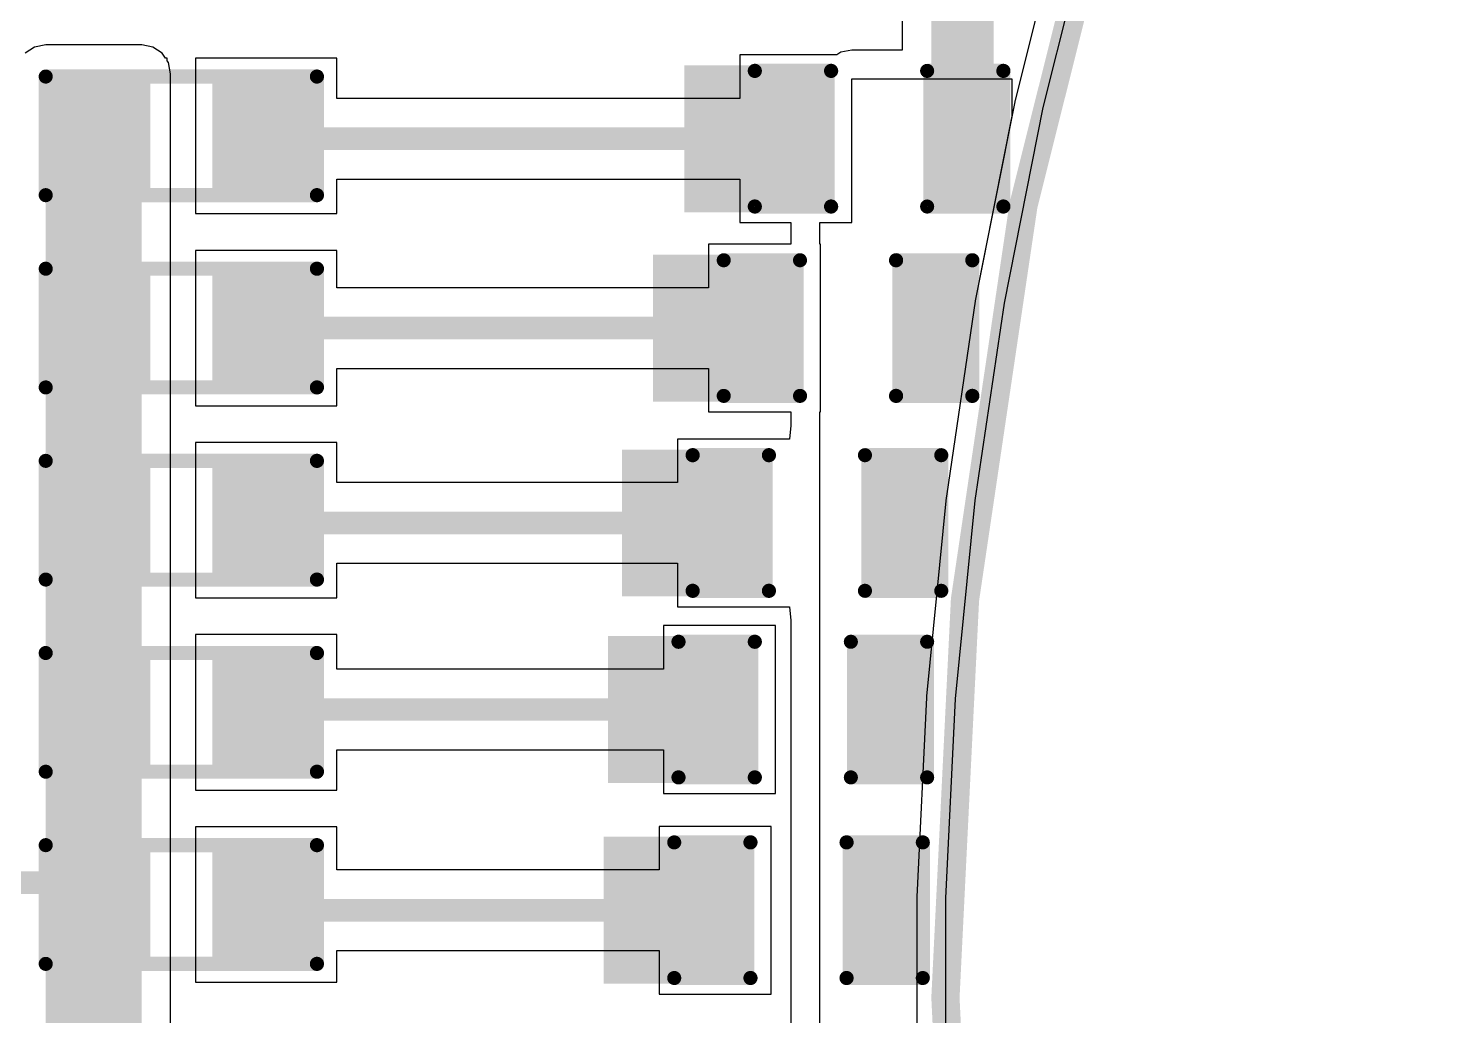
# Model space of a CAD drawing. Header units: inches. Extents: x -89 to 406, y -87 to 102.
# Drawn here: x -44.76 to -31.94, y -0.16 to 8.71 of the extents above; entities that cross this region are included whole.
import ezdxf

# ---------------------------------------------------------------- set-up
doc = ezdxf.new("R2010")
doc.units = ezdxf.units.IN
for name, color, linetype in [('Board_Outline', 56, 'Continuous'), ('Bottom Layer', 5, 'Continuous'), ('Multi-Layer', 9, 'Continuous'), ('Top Layer', 1, 'Continuous'), ('Top Overlay', 2, 'Continuous'), ('Top Paste', 8, 'Continuous'), ('Top Solder', 216, 'Continuous')]:
    doc.layers.add(name, color=color, linetype=linetype)

msp = doc.modelspace()

# ---------------------------------------------------------------- hatches: boundary and pattern name
at = {"layer": 'Top Layer'}
for points in [[(-44.602, -8.306), (-43.739, -8.306), (-43.739, 8.306), (-44.602, 8.306)], [(-37.609, 7.222), (-38.109, 7.222), (-38.109, 8.222), (-37.609, 8.222)], [(-36.109, 7.222), (-36.609, 7.222), (-36.609, 8.222), (-36.109, 8.222)], [(-43.764, 8.191), (-43.764, 7.302), (-44.526, 7.302), (-44.526, 8.191)], [(-42.24, 8.191), (-42.24, 7.302), (-43.002, 7.302), (-43.002, 8.191)], [(-43.764, 6.464), (-43.764, 5.575), (-44.526, 5.575), (-44.526, 6.464)], [(-42.24, 6.464), (-42.24, 5.575), (-43.002, 5.575), (-43.002, 6.464)], [(-37.889, 5.52), (-38.389, 5.52), (-38.389, 6.52), (-37.889, 6.52)], [(-36.389, 5.52), (-36.889, 5.52), (-36.889, 6.52), (-36.389, 6.52)], [(-38.168, 3.767), (-38.668, 3.767), (-38.668, 4.767), (-38.168, 4.767)], [(-36.668, 3.767), (-37.168, 3.767), (-37.168, 4.767), (-36.668, 4.767)], [(-43.764, 4.737), (-43.764, 3.848), (-44.526, 3.848), (-44.526, 4.737)], [(-42.24, 4.737), (-42.24, 3.848), (-43.002, 3.848), (-43.002, 4.737)], [(-38.295, 2.091), (-38.795, 2.091), (-38.795, 3.091), (-38.295, 3.091)], [(-36.795, 2.091), (-37.295, 2.091), (-37.295, 3.091), (-36.795, 3.091)], [(-43.764, 3.01), (-43.764, 2.121), (-44.526, 2.121), (-44.526, 3.01)], [(-42.24, 3.01), (-42.24, 2.121), (-43.002, 2.121), (-43.002, 3.01)], [(-43.764, 1.283), (-43.764, 0.394), (-44.526, 0.394), (-44.526, 1.283)], [(-42.24, 1.283), (-42.24, 0.394), (-43.002, 0.394), (-43.002, 1.283)], [(-38.334, 0.287), (-38.834, 0.287), (-38.834, 1.287), (-38.334, 1.287)], [(-36.834, 0.287), (-37.334, 0.287), (-37.334, 1.287), (-36.834, 1.287)]]:
    msp.add_hatch(color=1, dxfattribs=at).paths.add_polyline_path(points)
at = {"layer": 'Top Overlay'}
for points in [[(-38.227, 8.382), (-38.862, 8.382), (-38.862, 7.061), (-38.227, 7.061)], [(-38.506, 6.68), (-39.141, 6.68), (-39.141, 5.359), (-38.506, 5.359)], [(-38.786, 4.928), (-39.421, 4.928), (-39.421, 3.607), (-38.786, 3.607)], [(-38.913, 3.251), (-39.548, 3.251), (-39.548, 1.93), (-38.913, 1.93)], [(-38.952, 1.448), (-39.587, 1.448), (-39.587, 0.127), (-38.952, 0.127)]]:
    msp.add_hatch(color=2, dxfattribs=at).paths.add_polyline_path(points)
at = {"layer": 'Top Paste'}
for points in [[(-37.609, 7.222), (-38.109, 7.222), (-38.109, 8.222), (-37.609, 8.222)], [(-36.109, 7.222), (-36.609, 7.222), (-36.609, 8.222), (-36.109, 8.222)], [(-43.764, 8.191), (-43.764, 7.302), (-44.526, 7.302), (-44.526, 8.191)], [(-42.24, 8.191), (-42.24, 7.302), (-43.002, 7.302), (-43.002, 8.191)], [(-43.764, 6.464), (-43.764, 5.575), (-44.526, 5.575), (-44.526, 6.464)], [(-42.24, 6.464), (-42.24, 5.575), (-43.002, 5.575), (-43.002, 6.464)], [(-37.889, 5.52), (-38.389, 5.52), (-38.389, 6.52), (-37.889, 6.52)], [(-36.389, 5.52), (-36.889, 5.52), (-36.889, 6.52), (-36.389, 6.52)], [(-38.168, 3.767), (-38.668, 3.767), (-38.668, 4.767), (-38.168, 4.767)], [(-36.668, 3.767), (-37.168, 3.767), (-37.168, 4.767), (-36.668, 4.767)], [(-43.764, 4.737), (-43.764, 3.848), (-44.526, 3.848), (-44.526, 4.737)], [(-42.24, 4.737), (-42.24, 3.848), (-43.002, 3.848), (-43.002, 4.737)], [(-38.295, 2.091), (-38.795, 2.091), (-38.795, 3.091), (-38.295, 3.091)], [(-36.795, 2.091), (-37.295, 2.091), (-37.295, 3.091), (-36.795, 3.091)], [(-43.764, 3.01), (-43.764, 2.121), (-44.526, 2.121), (-44.526, 3.01)], [(-42.24, 3.01), (-42.24, 2.121), (-43.002, 2.121), (-43.002, 3.01)], [(-43.764, 1.283), (-43.764, 0.394), (-44.526, 0.394), (-44.526, 1.283)], [(-42.24, 1.283), (-42.24, 0.394), (-43.002, 0.394), (-43.002, 1.283)], [(-38.334, 0.287), (-38.834, 0.287), (-38.834, 1.287), (-38.334, 1.287)], [(-36.834, 0.287), (-37.334, 0.287), (-37.334, 1.287), (-36.834, 1.287)]]:
    msp.add_hatch(color=8, dxfattribs=at).paths.add_polyline_path(points)
at = {"layer": 'Top Solder'}
for points in [[(-43.663, 8.293), (-43.663, 7.201), (-44.628, 7.201), (-44.628, 8.293)], [(-42.139, 8.293), (-42.139, 7.201), (-43.104, 7.201), (-43.104, 8.293)], [(-37.508, 7.12), (-38.211, 7.12), (-38.211, 8.323), (-37.508, 8.323)], [(-36.008, 7.12), (-36.711, 7.12), (-36.711, 8.323), (-36.008, 8.323)], [(-43.663, 6.566), (-43.663, 5.474), (-44.628, 5.474), (-44.628, 6.566)], [(-42.139, 6.566), (-42.139, 5.474), (-43.104, 5.474), (-43.104, 6.566)], [(-37.787, 5.418), (-38.49, 5.418), (-38.49, 6.621), (-37.787, 6.621)], [(-36.287, 5.418), (-36.99, 5.418), (-36.99, 6.621), (-36.287, 6.621)], [(-43.663, 4.839), (-43.663, 3.747), (-44.628, 3.747), (-44.628, 4.839)], [(-42.139, 4.839), (-42.139, 3.747), (-43.104, 3.747), (-43.104, 4.839)], [(-38.067, 3.666), (-38.77, 3.666), (-38.77, 4.869), (-38.067, 4.869)], [(-36.567, 3.666), (-37.27, 3.666), (-37.27, 4.869), (-36.567, 4.869)], [(-43.663, 3.111), (-43.663, 2.019), (-44.628, 2.019), (-44.628, 3.111)], [(-42.139, 3.111), (-42.139, 2.019), (-43.104, 2.019), (-43.104, 3.111)], [(-38.194, 1.989), (-38.897, 1.989), (-38.897, 3.192), (-38.194, 3.192)], [(-36.694, 1.989), (-37.397, 1.989), (-37.397, 3.192), (-36.694, 3.192)], [(-43.663, 1.384), (-43.663, 0.292), (-44.628, 0.292), (-44.628, 1.384)], [(-42.139, 1.384), (-42.139, 0.292), (-43.104, 0.292), (-43.104, 1.384)], [(-38.232, 0.186), (-38.936, 0.186), (-38.936, 1.389), (-38.232, 1.389)], [(-36.732, 0.186), (-37.436, 0.186), (-37.436, 1.389), (-36.732, 1.389)]]:
    msp.add_hatch(color=216, dxfattribs=at).paths.add_polyline_path(points)

# ---------------------------------------------------------------- linework, layer by layer
at = {"layer": 'Board_Outline'}
for points in [[(87.312, 0, 0.254, 0.254, 1), (-87.312, 0, 0.254, 0.254, 1)], [(36.513, 0, 0.254, 0.254, 1), (-36.513, 0, 0.254, 0.254, 1)], [(-36.576, 0, 0.127, 0.127, 1), (-36.449, 0, 0.127, 0.127, 1)]]:
    msp.add_lwpolyline(points, format="xyseb", close=True, dxfattribs=at)
at = {"layer": 'Bottom Layer'}
for p, q in [((-35.452, 9.804), (-35.887, 8.065)), ((-35.89, 8.053), (-36.24, 6.295)), ((-35.888, 8.059), (-35.89, 8.053)), ((-35.887, 8.065), (-35.888, 8.059)), ((-36.24, 6.288), (-36.242, 6.282)), ((-36.24, 6.295), (-36.24, 6.288)), ((-36.242, 6.282), (-36.505, 4.509)), ((-36.507, 4.496), (-36.682, 2.712)), ((-36.505, 4.502), (-36.507, 4.496)), ((-36.505, 4.509), (-36.505, 4.502)), ((-36.683, 2.7), (-36.771, 0.909)), ((-36.682, 2.706), (-36.683, 2.7)), ((-36.682, 2.712), (-36.682, 2.706)), ((-36.771, 0.909), (-36.77, 0.903)), ((-36.77, 0.903), (-36.771, 0.896)), ((-36.771, 0.896), (-36.771, 0)), ((-36.771, 0), (-36.771, -0.896))]:
    msp.add_line(p, q, dxfattribs=at)
at = {"layer": 'Multi-Layer'}
for p, q in [((-35.2, 9.741), (-35.636, 8.002)), ((-35.636, 8.002), (-35.986, 6.244)), ((-35.986, 6.244), (-36.249, 4.471)), ((-36.249, 4.471), (-36.425, 2.687)), ((-36.425, 2.687), (-36.513, 0.896)), ((-36.513, 0.896), (-36.513, 0)), ((-36.513, 0), (-36.513, 0)), ((-36.513, 0), (-36.513, -0.896))]:
    msp.add_line(p, q, dxfattribs=at)
at = {"layer": 'Top Layer'}
for p, q in [((-36.903, 10.988), (-36.903, 8.518)), ((-44.702, 8.545), (-44.786, 8.489)), ((-44.602, 8.565), (-44.702, 8.545)), ((-43.739, 8.565), (-44.602, 8.565)), ((-43.64, 8.545), (-43.739, 8.565)), ((-43.556, 8.489), (-43.64, 8.545)), ((-43.527, 8.445), (-43.556, 8.489)), ((-37.489, 8.476), (-38.363, 8.476)), ((-38.363, 8.476), (-38.363, 8.084)), ((-37.455, 8.498), (-37.489, 8.476)), ((-37.355, 8.518), (-37.455, 8.498)), ((-36.903, 8.518), (-37.355, 8.518)), ((-43.51, 8.445), (-43.527, 8.445)), ((-43.51, 8.421), (-43.51, 8.445)), ((-43.5, 8.405), (-43.51, 8.421)), ((-43.48, 8.306), (-43.5, 8.405)), ((-41.986, 8.445), (-43.256, 8.445)), ((-43.256, 8.445), (-43.256, 7.049)), ((-41.986, 8.084), (-41.986, 8.445)), ((-43.48, -8.306), (-43.48, 8.306)), ((-37.355, 6.968), (-37.355, 8.259)), ((-37.355, 8.259), (-35.916, 8.259)), ((-35.916, 8.259), (-35.916, 7.924)), ((-38.363, 8.084), (-41.986, 8.084)), ((-35.916, 7.924), (-36.24, 6.295)), ((-41.986, 7.049), (-41.986, 7.359)), ((-41.986, 7.359), (-38.363, 7.359)), ((-38.363, 7.359), (-38.363, 6.968)), ((-43.256, 7.049), (-41.986, 7.049)), ((-38.363, 6.968), (-37.902, 6.968)), ((-37.902, 6.968), (-37.902, 6.774)), ((-37.643, 6.774), (-37.643, 6.968)), ((-37.643, 6.968), (-37.355, 6.968)), ((-41.986, 6.718), (-43.256, 6.718)), ((-43.256, 6.718), (-43.256, 5.321)), ((-41.986, 6.382), (-41.986, 6.718)), ((-37.902, 6.774), (-38.643, 6.774)), ((-38.643, 6.774), (-38.643, 6.382)), ((-37.635, 6.774), (-37.643, 6.774)), ((-37.635, 5.266), (-37.635, 6.774)), ((-38.643, 6.382), (-41.986, 6.382)), ((-36.24, 6.288), (-36.242, 6.282)), ((-36.24, 6.295), (-36.24, 6.288)), ((-36.242, 6.282), (-36.505, 4.509)), ((-41.986, 5.321), (-41.986, 5.657)), ((-41.986, 5.657), (-38.643, 5.657)), ((-38.643, 5.657), (-38.643, 5.266)), ((-43.256, 5.321), (-41.986, 5.321)), ((-38.643, 5.266), (-37.902, 5.266)), ((-37.902, 5.266), (-37.902, 5.143)), ((-37.643, -7.018), (-37.643, 5.266)), ((-37.643, 5.266), (-37.635, 5.266)), ((-37.902, 5.143), (-37.914, 5.021)), ((-38.029, 5.021), (-38.922, 5.021)), ((-38.922, 5.021), (-38.922, 4.63)), ((-37.914, 5.021), (-38.029, 5.021)), ((-41.986, 4.991), (-43.256, 4.991)), ((-43.256, 4.991), (-43.256, 3.594)), ((-41.986, 4.63), (-41.986, 4.991)), ((-38.922, 4.63), (-41.986, 4.63)), ((-36.507, 4.496), (-36.682, 2.712)), ((-36.505, 4.502), (-36.507, 4.496)), ((-36.505, 4.509), (-36.505, 4.502)), ((-41.986, 3.594), (-41.986, 3.905)), ((-41.986, 3.905), (-38.922, 3.905)), ((-38.922, 3.905), (-38.922, 3.513)), ((-43.256, 3.594), (-41.986, 3.594)), ((-38.922, 3.513), (-37.914, 3.513)), ((-37.914, 3.513), (-37.902, 3.391)), ((-38.041, 3.345), (-39.049, 3.345)), ((-39.049, 3.345), (-39.049, 2.953)), ((-38.041, 1.837), (-38.041, 3.345)), ((-37.902, 3.391), (-37.902, -1.823)), ((-41.986, 3.264), (-43.256, 3.264)), ((-43.256, 3.264), (-43.256, 1.867)), ((-41.986, 2.953), (-41.986, 3.264)), ((-39.049, 2.953), (-41.986, 2.953)), ((-36.683, 2.7), (-36.771, 0.909)), ((-36.682, 2.706), (-36.683, 2.7)), ((-36.682, 2.712), (-36.682, 2.706)), ((-41.986, 1.867), (-41.986, 2.228)), ((-41.986, 2.228), (-39.049, 2.228)), ((-39.049, 2.228), (-39.049, 1.837)), ((-43.256, 1.867), (-41.986, 1.867)), ((-39.049, 1.837), (-38.041, 1.837)), ((-38.08, 1.541), (-39.088, 1.541)), ((-39.088, 1.541), (-39.088, 1.15)), ((-38.08, 0.033), (-38.08, 1.541)), ((-41.986, 1.537), (-43.256, 1.537)), ((-43.256, 1.537), (-43.256, 0.14)), ((-41.986, 1.15), (-41.986, 1.537)), ((-39.088, 1.15), (-41.986, 1.15)), ((-36.771, 0.909), (-36.77, 0.903)), ((-36.77, 0.903), (-36.771, 0.896)), ((-36.771, 0.896), (-36.771, 0)), ((-41.986, 0.14), (-41.986, 0.425)), ((-41.986, 0.425), (-39.088, 0.425)), ((-39.088, 0.425), (-39.088, 0.033)), ((-43.256, 0.14), (-41.986, 0.14)), ((-39.088, 0.033), (-38.08, 0.033)), ((-36.771, 0), (-36.771, -0.896))]:
    msp.add_line(p, q, dxfattribs=at)
for points in [[(-36.359, 7.722, 0.559, 0.559, 0), (-36.359, 11.213, 0.559, 0.559, 0)], [(-42.621, 7.747, 0.203, 0.203, 0), (-42.596, 7.722, 0.203, 0.203, 0)], [(-42.596, 7.722, 0.203, 0.203, 0), (-37.859, 7.722, 0.203, 0.203, 0)], [(-42.621, 6.02, 0.203, 0.203, 0), (-38.139, 6.02, 0.203, 0.203, 0)], [(-42.621, 4.293, 0.203, 0.203, 0), (-42.596, 4.267, 0.203, 0.203, 0)], [(-42.596, 4.267, 0.203, 0.203, 0), (-38.418, 4.267, 0.203, 0.203, 0)], [(-42.621, 2.565, 0.203, 0.203, 0), (-42.596, 2.591, 0.203, 0.203, 0)], [(-42.596, 2.591, 0.203, 0.203, 0), (-38.545, 2.591, 0.203, 0.203, 0)], [(-68.108, 1.035, 0.203, 0.203, 0), (-43.967, 1.035, 0.203, 0.203, 0)], [(-42.621, 0.838, 0.203, 0.203, 0), (-42.57, 0.787, 0.203, 0.203, 0)], [(-42.57, 0.787, 0.203, 0.203, 0), (-38.584, 0.787, 0.203, 0.203, 0)]]:
    msp.add_lwpolyline(points, format="xyseb", dxfattribs=at)
for points in [[(-36.499, 7.722, 0.279, 0.279, 1), (-36.22, 7.722, 0.279, 0.279, 1)], [(-42.672, 7.747, 0.102, 0.102, 1), (-42.57, 7.747, 0.102, 0.102, 1)], [(-42.647, 7.722, 0.102, 0.102, 1), (-42.545, 7.722, 0.102, 0.102, 1)], [(-42.647, 7.722, 0.102, 0.102, 1), (-42.545, 7.722, 0.102, 0.102, 1)], [(-37.91, 7.722, 0.102, 0.102, 1), (-37.809, 7.722, 0.102, 0.102, 1)], [(-42.672, 6.02, 0.102, 0.102, 1), (-42.57, 6.02, 0.102, 0.102, 1)], [(-38.19, 6.02, 0.102, 0.102, 1), (-38.088, 6.02, 0.102, 0.102, 1)], [(-42.672, 4.293, 0.102, 0.102, 1), (-42.57, 4.293, 0.102, 0.102, 1)], [(-42.647, 4.267, 0.102, 0.102, 1), (-42.545, 4.267, 0.102, 0.102, 1)], [(-42.647, 4.267, 0.102, 0.102, 1), (-42.545, 4.267, 0.102, 0.102, 1)], [(-38.469, 4.267, 0.102, 0.102, 1), (-38.367, 4.267, 0.102, 0.102, 1)], [(-42.672, 2.565, 0.102, 0.102, 1), (-42.57, 2.565, 0.102, 0.102, 1)], [(-42.647, 2.591, 0.102, 0.102, 1), (-42.545, 2.591, 0.102, 0.102, 1)], [(-42.647, 2.591, 0.102, 0.102, 1), (-42.545, 2.591, 0.102, 0.102, 1)], [(-38.596, 2.591, 0.102, 0.102, 1), (-38.494, 2.591, 0.102, 0.102, 1)], [(-44.018, 1.035, 0.102, 0.102, 1), (-43.917, 1.035, 0.102, 0.102, 1)], [(-42.672, 0.838, 0.102, 0.102, 1), (-42.57, 0.838, 0.102, 0.102, 1)], [(-42.621, 0.787, 0.102, 0.102, 1), (-42.52, 0.787, 0.102, 0.102, 1)], [(-42.621, 0.787, 0.102, 0.102, 1), (-42.52, 0.787, 0.102, 0.102, 1)], [(-38.635, 0.787, 0.102, 0.102, 1), (-38.533, 0.787, 0.102, 0.102, 1)]]:
    msp.add_lwpolyline(points, format="xyseb", close=True, dxfattribs=at)
at = {"layer": 'Top Overlay'}
for points in [[(-44.602, 7.214, 0.127, 0.127, 0), (-44.602, 8.28, 0.127, 0.127, 0)], [(-44.602, 8.28, 0.127, 0.127, 0), (-42.164, 8.28, 0.127, 0.127, 0)], [(-42.164, 7.214, 0.127, 0.127, 0), (-42.164, 8.28, 0.127, 0.127, 0)], [(-38.227, 7.112, 0.127, 0.127, 0), (-38.227, 8.331, 0.127, 0.127, 0)], [(-38.227, 8.331, 0.127, 0.127, 0), (-37.541, 8.331, 0.127, 0.127, 0)], [(-36.678, 8.331, 0.127, 0.127, 0), (-35.992, 8.331, 0.127, 0.127, 0)], [(-35.992, 7.112, 0.127, 0.127, 0), (-35.992, 8.331, 0.127, 0.127, 0)], [(-44.602, 7.214, 0.127, 0.127, 0), (-42.164, 7.214, 0.127, 0.127, 0)], [(-38.227, 7.112, 0.127, 0.127, 0), (-37.541, 7.112, 0.127, 0.127, 0)], [(-36.678, 7.112, 0.127, 0.127, 0), (-35.992, 7.112, 0.127, 0.127, 0)], [(-38.506, 5.41, 0.127, 0.127, 0), (-38.506, 6.629, 0.127, 0.127, 0)], [(-38.506, 6.629, 0.127, 0.127, 0), (-37.821, 6.629, 0.127, 0.127, 0)], [(-36.957, 6.629, 0.127, 0.127, 0), (-36.271, 6.629, 0.127, 0.127, 0)], [(-36.271, 5.41, 0.127, 0.127, 0), (-36.271, 6.629, 0.127, 0.127, 0)], [(-44.602, 5.486, 0.127, 0.127, 0), (-44.602, 6.553, 0.127, 0.127, 0)], [(-44.602, 6.553, 0.127, 0.127, 0), (-42.164, 6.553, 0.127, 0.127, 0)], [(-42.164, 5.486, 0.127, 0.127, 0), (-42.164, 6.553, 0.127, 0.127, 0)], [(-44.602, 5.486, 0.127, 0.127, 0), (-42.164, 5.486, 0.127, 0.127, 0)], [(-38.506, 5.41, 0.127, 0.127, 0), (-37.821, 5.41, 0.127, 0.127, 0)], [(-36.957, 5.41, 0.127, 0.127, 0), (-36.271, 5.41, 0.127, 0.127, 0)], [(-44.602, 3.759, 0.127, 0.127, 0), (-44.602, 4.826, 0.127, 0.127, 0)], [(-44.602, 4.826, 0.127, 0.127, 0), (-42.164, 4.826, 0.127, 0.127, 0)], [(-42.164, 3.759, 0.127, 0.127, 0), (-42.164, 4.826, 0.127, 0.127, 0)], [(-38.786, 3.658, 0.127, 0.127, 0), (-38.786, 4.877, 0.127, 0.127, 0)], [(-38.786, 4.877, 0.127, 0.127, 0), (-38.1, 4.877, 0.127, 0.127, 0)], [(-37.236, 4.877, 0.127, 0.127, 0), (-36.551, 4.877, 0.127, 0.127, 0)], [(-36.551, 3.658, 0.127, 0.127, 0), (-36.551, 4.877, 0.127, 0.127, 0)], [(-44.602, 3.759, 0.127, 0.127, 0), (-42.164, 3.759, 0.127, 0.127, 0)], [(-38.786, 3.658, 0.127, 0.127, 0), (-38.1, 3.658, 0.127, 0.127, 0)], [(-37.236, 3.658, 0.127, 0.127, 0), (-36.551, 3.658, 0.127, 0.127, 0)], [(-38.913, 1.981, 0.127, 0.127, 0), (-38.913, 3.2, 0.127, 0.127, 0)], [(-38.913, 3.2, 0.127, 0.127, 0), (-38.227, 3.2, 0.127, 0.127, 0)], [(-37.363, 3.2, 0.127, 0.127, 0), (-36.678, 3.2, 0.127, 0.127, 0)], [(-36.678, 1.981, 0.127, 0.127, 0), (-36.678, 3.2, 0.127, 0.127, 0)], [(-44.602, 2.032, 0.127, 0.127, 0), (-44.602, 3.099, 0.127, 0.127, 0)], [(-44.602, 3.099, 0.127, 0.127, 0), (-42.164, 3.099, 0.127, 0.127, 0)], [(-42.164, 2.032, 0.127, 0.127, 0), (-42.164, 3.099, 0.127, 0.127, 0)], [(-44.602, 2.032, 0.127, 0.127, 0), (-42.164, 2.032, 0.127, 0.127, 0)], [(-38.913, 1.981, 0.127, 0.127, 0), (-38.227, 1.981, 0.127, 0.127, 0)], [(-37.363, 1.981, 0.127, 0.127, 0), (-36.678, 1.981, 0.127, 0.127, 0)], [(-44.602, 0.305, 0.127, 0.127, 0), (-44.602, 1.372, 0.127, 0.127, 0)], [(-44.602, 1.372, 0.127, 0.127, 0), (-42.164, 1.372, 0.127, 0.127, 0)], [(-42.164, 0.305, 0.127, 0.127, 0), (-42.164, 1.372, 0.127, 0.127, 0)], [(-38.952, 0.178, 0.127, 0.127, 0), (-38.952, 1.397, 0.127, 0.127, 0)], [(-38.952, 1.397, 0.127, 0.127, 0), (-38.266, 1.397, 0.127, 0.127, 0)], [(-37.402, 1.397, 0.127, 0.127, 0), (-36.716, 1.397, 0.127, 0.127, 0)], [(-36.716, 0.178, 0.127, 0.127, 0), (-36.716, 1.397, 0.127, 0.127, 0)], [(-44.602, 0.305, 0.127, 0.127, 0), (-42.164, 0.305, 0.127, 0.127, 0)], [(-38.952, 0.178, 0.127, 0.127, 0), (-38.266, 0.178, 0.127, 0.127, 0)], [(-37.402, 0.178, 0.127, 0.127, 0), (-36.716, 0.178, 0.127, 0.127, 0)]]:
    msp.add_lwpolyline(points, format="xyseb", dxfattribs=at)
for points in [[(-44.634, 8.28, 0.0635, 0.0635, 1), (-44.571, 8.28, 0.0635, 0.0635, 1)], [(-44.634, 8.28, 0.0635, 0.0635, 1), (-44.571, 8.28, 0.0635, 0.0635, 1)], [(-42.196, 8.28, 0.0635, 0.0635, 1), (-42.132, 8.28, 0.0635, 0.0635, 1)], [(-42.196, 8.28, 0.0635, 0.0635, 1), (-42.132, 8.28, 0.0635, 0.0635, 1)], [(-38.259, 8.331, 0.0635, 0.0635, 1), (-38.195, 8.331, 0.0635, 0.0635, 1)], [(-38.259, 8.331, 0.0635, 0.0635, 1), (-38.195, 8.331, 0.0635, 0.0635, 1)], [(-37.573, 8.331, 0.0635, 0.0635, 1), (-37.509, 8.331, 0.0635, 0.0635, 1)], [(-36.709, 8.331, 0.0635, 0.0635, 1), (-36.646, 8.331, 0.0635, 0.0635, 1)], [(-36.024, 8.331, 0.0635, 0.0635, 1), (-35.96, 8.331, 0.0635, 0.0635, 1)], [(-36.024, 8.331, 0.0635, 0.0635, 1), (-35.96, 8.331, 0.0635, 0.0635, 1)], [(-44.634, 7.214, 0.0635, 0.0635, 1), (-44.571, 7.214, 0.0635, 0.0635, 1)], [(-44.634, 7.214, 0.0635, 0.0635, 1), (-44.571, 7.214, 0.0635, 0.0635, 1)], [(-42.196, 7.214, 0.0635, 0.0635, 1), (-42.132, 7.214, 0.0635, 0.0635, 1)], [(-42.196, 7.214, 0.0635, 0.0635, 1), (-42.132, 7.214, 0.0635, 0.0635, 1)], [(-38.259, 7.112, 0.0635, 0.0635, 1), (-38.195, 7.112, 0.0635, 0.0635, 1)], [(-38.259, 7.112, 0.0635, 0.0635, 1), (-38.195, 7.112, 0.0635, 0.0635, 1)], [(-37.573, 7.112, 0.0635, 0.0635, 1), (-37.509, 7.112, 0.0635, 0.0635, 1)], [(-36.709, 7.112, 0.0635, 0.0635, 1), (-36.646, 7.112, 0.0635, 0.0635, 1)], [(-36.024, 7.112, 0.0635, 0.0635, 1), (-35.96, 7.112, 0.0635, 0.0635, 1)], [(-36.024, 7.112, 0.0635, 0.0635, 1), (-35.96, 7.112, 0.0635, 0.0635, 1)], [(-38.538, 6.629, 0.0635, 0.0635, 1), (-38.475, 6.629, 0.0635, 0.0635, 1)], [(-38.538, 6.629, 0.0635, 0.0635, 1), (-38.475, 6.629, 0.0635, 0.0635, 1)], [(-37.852, 6.629, 0.0635, 0.0635, 1), (-37.789, 6.629, 0.0635, 0.0635, 1)], [(-36.989, 6.629, 0.0635, 0.0635, 1), (-36.925, 6.629, 0.0635, 0.0635, 1)], [(-36.303, 6.629, 0.0635, 0.0635, 1), (-36.239, 6.629, 0.0635, 0.0635, 1)], [(-36.303, 6.629, 0.0635, 0.0635, 1), (-36.239, 6.629, 0.0635, 0.0635, 1)], [(-44.634, 6.553, 0.0635, 0.0635, 1), (-44.571, 6.553, 0.0635, 0.0635, 1)], [(-44.634, 6.553, 0.0635, 0.0635, 1), (-44.571, 6.553, 0.0635, 0.0635, 1)], [(-42.196, 6.553, 0.0635, 0.0635, 1), (-42.132, 6.553, 0.0635, 0.0635, 1)], [(-42.196, 6.553, 0.0635, 0.0635, 1), (-42.132, 6.553, 0.0635, 0.0635, 1)], [(-44.634, 5.486, 0.0635, 0.0635, 1), (-44.571, 5.486, 0.0635, 0.0635, 1)], [(-44.634, 5.486, 0.0635, 0.0635, 1), (-44.571, 5.486, 0.0635, 0.0635, 1)], [(-42.196, 5.486, 0.0635, 0.0635, 1), (-42.132, 5.486, 0.0635, 0.0635, 1)], [(-42.196, 5.486, 0.0635, 0.0635, 1), (-42.132, 5.486, 0.0635, 0.0635, 1)], [(-38.538, 5.41, 0.0635, 0.0635, 1), (-38.475, 5.41, 0.0635, 0.0635, 1)], [(-38.538, 5.41, 0.0635, 0.0635, 1), (-38.475, 5.41, 0.0635, 0.0635, 1)], [(-37.852, 5.41, 0.0635, 0.0635, 1), (-37.789, 5.41, 0.0635, 0.0635, 1)], [(-36.989, 5.41, 0.0635, 0.0635, 1), (-36.925, 5.41, 0.0635, 0.0635, 1)], [(-36.303, 5.41, 0.0635, 0.0635, 1), (-36.239, 5.41, 0.0635, 0.0635, 1)], [(-36.303, 5.41, 0.0635, 0.0635, 1), (-36.239, 5.41, 0.0635, 0.0635, 1)], [(-44.634, 4.826, 0.0635, 0.0635, 1), (-44.571, 4.826, 0.0635, 0.0635, 1)], [(-44.634, 4.826, 0.0635, 0.0635, 1), (-44.571, 4.826, 0.0635, 0.0635, 1)], [(-42.196, 4.826, 0.0635, 0.0635, 1), (-42.132, 4.826, 0.0635, 0.0635, 1)], [(-42.196, 4.826, 0.0635, 0.0635, 1), (-42.132, 4.826, 0.0635, 0.0635, 1)], [(-38.818, 4.877, 0.0635, 0.0635, 1), (-38.754, 4.877, 0.0635, 0.0635, 1)], [(-38.818, 4.877, 0.0635, 0.0635, 1), (-38.754, 4.877, 0.0635, 0.0635, 1)], [(-38.132, 4.877, 0.0635, 0.0635, 1), (-38.068, 4.877, 0.0635, 0.0635, 1)], [(-37.268, 4.877, 0.0635, 0.0635, 1), (-37.205, 4.877, 0.0635, 0.0635, 1)], [(-36.582, 4.877, 0.0635, 0.0635, 1), (-36.519, 4.877, 0.0635, 0.0635, 1)], [(-36.582, 4.877, 0.0635, 0.0635, 1), (-36.519, 4.877, 0.0635, 0.0635, 1)], [(-44.634, 3.759, 0.0635, 0.0635, 1), (-44.571, 3.759, 0.0635, 0.0635, 1)], [(-44.634, 3.759, 0.0635, 0.0635, 1), (-44.571, 3.759, 0.0635, 0.0635, 1)], [(-42.196, 3.759, 0.0635, 0.0635, 1), (-42.132, 3.759, 0.0635, 0.0635, 1)], [(-42.196, 3.759, 0.0635, 0.0635, 1), (-42.132, 3.759, 0.0635, 0.0635, 1)], [(-38.818, 3.658, 0.0635, 0.0635, 1), (-38.754, 3.658, 0.0635, 0.0635, 1)], [(-38.818, 3.658, 0.0635, 0.0635, 1), (-38.754, 3.658, 0.0635, 0.0635, 1)], [(-38.132, 3.658, 0.0635, 0.0635, 1), (-38.068, 3.658, 0.0635, 0.0635, 1)], [(-37.268, 3.658, 0.0635, 0.0635, 1), (-37.205, 3.658, 0.0635, 0.0635, 1)], [(-36.582, 3.658, 0.0635, 0.0635, 1), (-36.519, 3.658, 0.0635, 0.0635, 1)], [(-36.582, 3.658, 0.0635, 0.0635, 1), (-36.519, 3.658, 0.0635, 0.0635, 1)], [(-38.945, 3.2, 0.0635, 0.0635, 1), (-38.881, 3.2, 0.0635, 0.0635, 1)], [(-38.945, 3.2, 0.0635, 0.0635, 1), (-38.881, 3.2, 0.0635, 0.0635, 1)], [(-38.259, 3.2, 0.0635, 0.0635, 1), (-38.195, 3.2, 0.0635, 0.0635, 1)], [(-37.395, 3.2, 0.0635, 0.0635, 1), (-37.332, 3.2, 0.0635, 0.0635, 1)], [(-36.709, 3.2, 0.0635, 0.0635, 1), (-36.646, 3.2, 0.0635, 0.0635, 1)], [(-36.709, 3.2, 0.0635, 0.0635, 1), (-36.646, 3.2, 0.0635, 0.0635, 1)], [(-44.634, 3.099, 0.0635, 0.0635, 1), (-44.571, 3.099, 0.0635, 0.0635, 1)], [(-44.634, 3.099, 0.0635, 0.0635, 1), (-44.571, 3.099, 0.0635, 0.0635, 1)], [(-42.196, 3.099, 0.0635, 0.0635, 1), (-42.132, 3.099, 0.0635, 0.0635, 1)], [(-42.196, 3.099, 0.0635, 0.0635, 1), (-42.132, 3.099, 0.0635, 0.0635, 1)], [(-44.634, 2.032, 0.0635, 0.0635, 1), (-44.571, 2.032, 0.0635, 0.0635, 1)], [(-44.634, 2.032, 0.0635, 0.0635, 1), (-44.571, 2.032, 0.0635, 0.0635, 1)], [(-42.196, 2.032, 0.0635, 0.0635, 1), (-42.132, 2.032, 0.0635, 0.0635, 1)], [(-42.196, 2.032, 0.0635, 0.0635, 1), (-42.132, 2.032, 0.0635, 0.0635, 1)], [(-38.945, 1.981, 0.0635, 0.0635, 1), (-38.881, 1.981, 0.0635, 0.0635, 1)], [(-38.945, 1.981, 0.0635, 0.0635, 1), (-38.881, 1.981, 0.0635, 0.0635, 1)], [(-38.259, 1.981, 0.0635, 0.0635, 1), (-38.195, 1.981, 0.0635, 0.0635, 1)], [(-37.395, 1.981, 0.0635, 0.0635, 1), (-37.332, 1.981, 0.0635, 0.0635, 1)], [(-36.709, 1.981, 0.0635, 0.0635, 1), (-36.646, 1.981, 0.0635, 0.0635, 1)], [(-36.709, 1.981, 0.0635, 0.0635, 1), (-36.646, 1.981, 0.0635, 0.0635, 1)], [(-44.634, 1.372, 0.0635, 0.0635, 1), (-44.571, 1.372, 0.0635, 0.0635, 1)], [(-44.634, 1.372, 0.0635, 0.0635, 1), (-44.571, 1.372, 0.0635, 0.0635, 1)], [(-42.196, 1.372, 0.0635, 0.0635, 1), (-42.132, 1.372, 0.0635, 0.0635, 1)], [(-42.196, 1.372, 0.0635, 0.0635, 1), (-42.132, 1.372, 0.0635, 0.0635, 1)], [(-38.983, 1.397, 0.0635, 0.0635, 1), (-38.92, 1.397, 0.0635, 0.0635, 1)], [(-38.983, 1.397, 0.0635, 0.0635, 1), (-38.92, 1.397, 0.0635, 0.0635, 1)], [(-38.298, 1.397, 0.0635, 0.0635, 1), (-38.234, 1.397, 0.0635, 0.0635, 1)], [(-37.434, 1.397, 0.0635, 0.0635, 1), (-37.37, 1.397, 0.0635, 0.0635, 1)], [(-36.748, 1.397, 0.0635, 0.0635, 1), (-36.685, 1.397, 0.0635, 0.0635, 1)], [(-36.748, 1.397, 0.0635, 0.0635, 1), (-36.685, 1.397, 0.0635, 0.0635, 1)], [(-44.634, 0.305, 0.0635, 0.0635, 1), (-44.571, 0.305, 0.0635, 0.0635, 1)], [(-44.634, 0.305, 0.0635, 0.0635, 1), (-44.571, 0.305, 0.0635, 0.0635, 1)], [(-42.196, 0.305, 0.0635, 0.0635, 1), (-42.132, 0.305, 0.0635, 0.0635, 1)], [(-42.196, 0.305, 0.0635, 0.0635, 1), (-42.132, 0.305, 0.0635, 0.0635, 1)], [(-38.983, 0.178, 0.0635, 0.0635, 1), (-38.92, 0.178, 0.0635, 0.0635, 1)], [(-38.983, 0.178, 0.0635, 0.0635, 1), (-38.92, 0.178, 0.0635, 0.0635, 1)], [(-38.298, 0.178, 0.0635, 0.0635, 1), (-38.234, 0.178, 0.0635, 0.0635, 1)], [(-37.434, 0.178, 0.0635, 0.0635, 1), (-37.37, 0.178, 0.0635, 0.0635, 1)], [(-36.748, 0.178, 0.0635, 0.0635, 1), (-36.685, 0.178, 0.0635, 0.0635, 1)], [(-36.748, 0.178, 0.0635, 0.0635, 1), (-36.685, 0.178, 0.0635, 0.0635, 1)]]:
    msp.add_lwpolyline(points, format="xyseb", close=True, dxfattribs=at)

doc.saveas('drawing.dxf')
